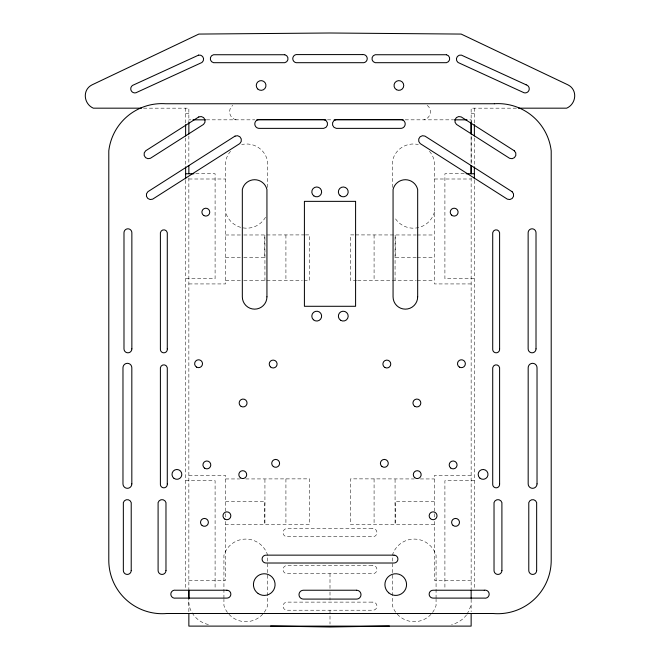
<?xml version="1.0" encoding="UTF-8"?>
<svg xmlns="http://www.w3.org/2000/svg" width="660" height="660" viewBox="0 0 660 660"><rect width="100%" height="100%" fill="white"/><g stroke="black" fill="none" stroke-linecap="round" stroke-linejoin="round"><path stroke-width="0.49" stroke-dasharray="3.3 2.47" d="M188.859 611.721L188.859 599.395M471.141 163.581L471.141 136.108M471.141 121.861L471.141 119.831L469.079 119.831M467.173 614.179L471.141 605.311M466.537 614.914C462.85 619.723 457.578 623.279 451.605 624.5M243.746 234.985L304.4 234.91M305.423 234.91L309.532 234.894L309.532 280.5L303.369 280.483M356.631 280.483L350.468 280.5L350.468 234.894L354.577 234.91M357.654 280.475L416.254 280.417M245.767 478.945L309.532 478.855L309.532 524.461L225.588 524.378M434.412 524.378L350.468 524.461L350.468 478.855L414.233 478.945M143.575 108.174L188.859 108.174L188.859 122.595M516.425 108.174L471.141 108.174L471.141 122.595M185.625 113.421L188.859 113.421M471.141 113.421L474.375 113.421M188.859 119.831L190.921 119.831M206.374 119.831L254.793 119.831M327.434 119.831L332.566 119.831M405.207 119.831L453.626 119.831M195.789 173.753L215.094 173.753L215.094 278.685L185.625 278.685M464.211 173.753L444.906 173.753L444.906 278.685L474.375 278.685M188.859 179L225.588 179M434.412 179L471.141 179M225.588 234.985L242.74 234.985M355.6 234.91L416.254 234.985M417.26 234.985L434.412 234.985M225.588 257.697L242.74 257.697M243.746 257.697L264.932 257.697A26.128 2.186 87.2 0 1 264.932 234.985L264.932 280.417M416.254 257.697L395.068 257.697A26.128 2.186 -87.2 0 0 395.068 234.985L395.068 280.417M417.26 257.697L434.412 257.697M225.588 280.417L242.74 280.417M243.746 280.417L302.346 280.475M417.26 280.417L434.412 280.417M188.859 283.932L225.588 283.932L225.572 161.807A21.343 21.343 0 0 1 230.686 151.132M471.141 283.932L434.412 283.932L434.428 161.807A21.343 21.343 0 0 0 429.313 151.132M188.859 475.431L225.588 475.431L225.588 517.49M471.141 475.431L434.412 475.431L434.412 517.49M225.588 478.945L239.712 478.945M420.288 478.945L434.412 478.945M185.625 480.67L215.094 480.67L215.094 589.116M474.375 480.67L444.906 480.67L444.906 589.116M225.588 501.658L264.932 501.658A26.128 2.186 -87.2 0 0 264.932 524.378L264.932 478.945M434.412 501.658L395.068 501.658A26.128 2.186 87.2 0 1 395.068 524.378L395.068 478.945M188.859 580.355L225.588 580.355L225.588 520.212M471.141 580.355L434.412 580.355L434.412 520.212M208.395 624.5C196.993 622.248 187.663 610.962 188.859 599.239M474.375 108.174L474.375 123.651M474.375 137.965L474.375 165.85M474.375 180.262L474.375 589.116M471.141 135.919L471.141 163.787M471.141 177.87L471.141 589.116M471.141 599.239L471.141 611.721M436.07 598.315L436.07 555.283A22.852 22.852 0 0 0 392.345 555.283L392.345 605.484A22.852 22.852 0 0 0 436.07 605.484L436.07 599.338M392.329 187.415L392.329 161.807A21.343 21.343 0 0 1 418.333 144.573M374.08 234.985L374.08 280.417M374.08 478.945L374.08 524.378M330 573.622L330 590.923M330 591.938L330 600.08M330 610.211L330 624.038M285.92 234.985L285.92 280.417M285.92 478.945L285.92 524.378M267.671 187.415L267.671 161.807A21.343 21.343 0 0 0 241.667 144.573M223.93 598.315L223.93 555.283A22.852 22.852 0 0 1 267.655 555.283L267.655 605.484A22.852 22.852 0 0 1 223.93 605.484L223.93 599.338M188.859 135.919L188.859 163.787M188.859 177.87L188.859 589.116M185.625 108.174L185.625 123.651M185.625 137.965L185.625 165.85M185.625 180.262L185.625 589.116M434.428 212A21.78 21.78 0 0 1 394.498 217.264M427.259 105.319A8.225 8.225 0 0 1 423.918 119.831M236.082 119.831A8.225 8.225 0 0 1 232.741 105.319M265.501 217.264A21.78 21.78 0 0 1 225.572 212M372.1 528.577L287.9 528.577A4.117 4.117 0 0 0 283.041 532.628A4.117 4.117 0 0 0 287.9 536.679L372.1 536.679A4.117 4.117 0 0 0 376.959 532.628A4.117 4.117 0 0 0 372.1 528.577M372.1 565.529L287.9 565.529A4.117 4.117 0 0 0 283.041 569.58A4.117 4.117 0 0 0 287.9 573.622L372.1 573.622A4.117 4.117 0 0 0 376.959 569.58A4.117 4.117 0 0 0 372.1 565.529M372.1 602.118L287.9 602.118A4.117 4.117 0 0 0 283.041 606.16A4.117 4.117 0 0 0 287.9 610.211L372.1 610.211A4.117 4.117 0 0 0 376.959 606.16A4.117 4.117 0 0 0 372.1 602.118"/><path stroke-width="0.99" d="M188.859 613.784L188.859 626.109L471.141 626.109L471.141 613.784M188.859 598.364L188.859 590.147M471.141 134.071L471.141 122.884M389.359 626.018L330 627L270.641 626.018M141.52 108.174L93.324 108.174C83.68 103.933 82.063 89.785 92.087 84.843L198.841 34.072L330 33L461.159 34.072L567.913 84.843C577.937 89.785 576.32 103.933 566.676 108.174L518.48 108.174M192.976 119.831L205.343 119.831M256.855 119.831L325.875 119.831M334.125 119.831L403.144 119.831M454.657 119.831L467.024 119.831M185.625 173.753L193.908 173.753M466.092 173.753L474.375 173.753M474.375 124.649L474.375 135.985M474.375 166.881L474.375 178.901M471.141 122.628L471.141 133.873M471.141 590.131L471.141 598.364M188.859 122.628L188.859 134.071M188.859 165.577L188.859 173.753M188.859 590.131L188.859 598.224M185.625 124.649L185.625 135.985M185.625 166.881L185.625 178.901M471.141 165.619L471.141 173.753L471.141 165.577M198.775 116.936L145.662 150.802A4.463 4.463 0 0 0 150.43 158.276L203.536 124.402A4.463 4.463 0 0 0 198.775 116.936M235.042 136.108L147.906 191.68A4.463 4.463 0 0 0 152.666 199.147L239.803 143.575A4.463 4.463 0 0 0 235.042 136.108M198.602 55.118L133.84 84.818A4.117 4.117 0 0 0 131.109 90.519A4.117 4.117 0 0 0 137.214 92.177L201.976 62.477A4.15 4.15 0 0 0 198.602 55.118M362.389 54.59L297.611 54.59A4.117 4.117 0 0 0 292.76 58.641A4.117 4.117 0 0 0 297.611 62.692L362.389 62.692A4.117 4.117 0 0 0 367.24 58.641A4.117 4.117 0 0 0 362.389 54.59M284.782 54.739L213.535 54.739A4.059 4.059 0 0 0 213.535 62.692L284.782 62.692A4.059 4.059 0 0 0 284.782 54.739M446.465 54.739L375.218 54.739A4.059 4.059 0 0 0 375.218 62.692L446.465 62.692A4.059 4.059 0 0 0 446.465 54.739M494.365 103.752L165.635 103.752A53.518 53.518 0 0 0 108.793 150.851L108.793 560.29A53.41 53.41 0 0 0 166.831 613.503L493.168 613.503A53.41 53.41 0 0 0 551.207 560.29L551.207 150.851A53.518 53.518 0 0 0 494.365 103.752M323.68 119.518L259.71 119.518A4.455 4.455 0 0 0 254.785 123.94A4.455 4.455 0 0 0 259.71 128.37L323.68 128.37A4.463 4.463 0 0 0 323.68 119.518M400.29 119.518L336.32 119.518A4.463 4.463 0 0 0 336.32 128.37L400.29 128.37A4.455 4.455 0 0 0 405.215 123.94A4.455 4.455 0 0 0 400.29 119.518M355.591 201.358L304.409 201.358L304.409 306.289L355.591 306.289L355.591 201.358M393.979 555.142L266.021 555.142A3.935 3.935 0 0 0 262.086 559.078A3.935 3.935 0 0 0 266.021 563.013L393.979 563.013A3.935 3.935 0 0 0 397.914 559.078A3.935 3.935 0 0 0 393.979 555.142M226.916 590.23L175.733 590.23A4.034 4.034 0 0 0 170.816 594.173A4.034 4.034 0 0 0 175.733 598.108L226.916 598.108A3.935 3.935 0 0 0 230.851 594.173A3.935 3.935 0 0 0 226.916 590.23M356.573 590.23L303.427 590.23A4.43 4.43 0 0 0 298.996 594.66A4.43 4.43 0 0 0 303.427 599.09L356.573 599.09A4.43 4.43 0 0 0 361.003 594.66A4.43 4.43 0 0 0 356.573 590.23M484.267 590.23L433.084 590.23A3.935 3.935 0 0 0 429.148 594.173A3.935 3.935 0 0 0 433.084 598.108L484.267 598.108A4.034 4.034 0 0 0 489.184 594.173A4.034 4.034 0 0 0 484.267 590.23M526.16 84.818L461.398 55.118A4.15 4.15 0 0 0 458.023 62.477L522.786 92.177A4.117 4.117 0 0 0 528.891 90.519A4.117 4.117 0 0 0 526.16 84.818M514.338 150.802L461.224 116.936A4.463 4.463 0 0 0 456.464 124.402L509.569 158.276A4.463 4.463 0 0 0 514.338 150.802M512.094 191.68L424.957 136.108A4.463 4.463 0 0 0 420.197 143.575L507.334 199.147A4.463 4.463 0 0 0 512.094 191.68M537.025 483.887L537.025 367.744A4.43 4.43 0 0 0 532.604 363.313A4.43 4.43 0 0 0 528.173 367.744L528.173 483.887A4.43 4.43 0 0 0 532.604 488.317A4.43 4.43 0 0 0 537.025 483.887M536.654 570.496L536.654 502.582A4.1 4.1 0 0 0 528.784 502.582L528.784 570.496A3.935 3.935 0 0 0 532.719 574.431A3.935 3.935 0 0 0 536.654 570.496M536.011 348.868L536.011 232.733A3.935 3.935 0 0 0 532.076 228.797A3.935 3.935 0 0 0 528.14 232.733L528.14 348.868A3.935 3.935 0 0 0 532.076 352.811A3.935 3.935 0 0 0 536.011 348.868M501.905 570.496L501.905 502.582A4.1 4.1 0 0 0 494.026 502.582L494.026 570.496A3.935 3.935 0 0 0 497.962 574.431A3.935 3.935 0 0 0 501.905 570.496M499.603 348.868L499.603 232.733A3.49 3.49 0 0 0 492.715 232.733L492.715 348.868A3.473 3.473 0 0 0 496.155 352.811A3.473 3.473 0 0 0 499.603 348.868M499.603 483.887L499.603 367.744A3.49 3.49 0 0 0 492.715 367.744L492.715 483.887A3.473 3.473 0 0 0 496.155 487.822A3.473 3.473 0 0 0 499.603 483.887M417.673 296.843L417.673 189.56A12.614 12.614 0 0 0 393.063 189.56L393.063 296.843A12.301 12.301 0 0 0 405.364 309.144A12.301 12.301 0 0 0 417.673 296.843M266.937 296.843L266.937 189.56A12.614 12.614 0 0 0 242.327 189.56L242.327 296.843A12.301 12.301 0 0 0 254.636 309.144A12.301 12.301 0 0 0 266.937 296.843M167.285 348.868L167.285 232.733A3.49 3.49 0 0 0 160.396 232.733L160.396 348.868A3.473 3.473 0 0 0 163.845 352.811A3.473 3.473 0 0 0 167.285 348.868M167.285 483.887L167.285 367.744A3.49 3.49 0 0 0 160.396 367.744L160.396 483.887A3.473 3.473 0 0 0 163.845 487.822A3.473 3.473 0 0 0 167.285 483.887M165.974 570.496L165.974 502.582A4.1 4.1 0 0 0 158.095 502.582L158.095 570.496A3.935 3.935 0 0 0 162.038 574.431A3.935 3.935 0 0 0 165.974 570.496M131.86 348.868L131.86 232.733A3.935 3.935 0 0 0 127.924 228.797A3.935 3.935 0 0 0 123.989 232.733L123.989 348.868A3.935 3.935 0 0 0 127.924 352.811A3.935 3.935 0 0 0 131.86 348.868M131.827 483.887L131.827 367.744A4.43 4.43 0 0 0 127.396 363.313A4.43 4.43 0 0 0 122.974 367.744L122.974 483.887A4.43 4.43 0 0 0 127.396 488.317A4.43 4.43 0 0 0 131.827 483.887M131.216 570.496L131.216 502.582A4.1 4.1 0 0 0 123.346 502.582L123.346 570.496A3.935 3.935 0 0 0 127.281 574.431A3.935 3.935 0 0 0 131.216 570.496M396.462 89.694A4.859 4.859 0 0 0 403.755 85.486A4.859 4.859 0 0 0 396.462 81.279A4.859 4.859 0 0 0 396.462 89.694M257.672 88.918A4.859 4.859 0 0 0 265.798 86.74A4.859 4.859 0 0 0 259.85 80.792A4.859 4.859 0 0 0 257.672 88.918M384.862 367.455A3.935 3.935 0 0 0 390.769 364.039A3.935 3.935 0 0 0 384.862 360.632A3.935 3.935 0 0 0 384.862 367.455M240.537 477.881A3.935 3.935 0 0 0 246.691 474.944A3.935 3.935 0 0 0 241.065 471.083A3.935 3.935 0 0 0 240.537 477.881M273.355 466.546A3.935 3.935 0 0 0 279.576 463.749A3.935 3.935 0 0 0 274.048 459.764A3.935 3.935 0 0 0 273.355 466.546M224.862 519.148A3.935 3.935 0 0 0 230.843 515.872A3.935 3.935 0 0 0 225.011 512.333A3.935 3.935 0 0 0 224.862 519.148M202.133 525.55A3.935 3.935 0 0 0 208.362 522.778A3.935 3.935 0 0 0 202.851 518.768A3.935 3.935 0 0 0 202.133 525.55M258.142 593.521A10.824 10.824 0 0 0 275.055 585.428A10.824 10.824 0 0 0 259.594 574.819A10.824 10.824 0 0 0 258.142 593.521M451.448 214.995A3.935 3.935 0 0 0 457.99 213.089A3.935 3.935 0 0 0 453.065 208.37A3.935 3.935 0 0 0 451.448 214.995M340.172 195.723A4.925 4.925 0 0 0 348.133 192.679A4.925 4.925 0 0 0 341.517 187.308A4.925 4.925 0 0 0 340.172 195.723M340.667 320.298A4.925 4.925 0 0 0 348.191 316.297A4.925 4.925 0 0 0 340.964 311.784A4.925 4.925 0 0 0 340.667 320.298M203.791 215.515A3.935 3.935 0 0 0 209.764 212.239A3.935 3.935 0 0 0 203.94 208.7A3.935 3.935 0 0 0 203.791 215.515M313.838 195.888A4.925 4.925 0 0 0 321.618 192.406A4.925 4.925 0 0 0 314.721 187.407A4.925 4.925 0 0 0 313.838 195.888M414.917 406.411A3.935 3.935 0 0 0 420.824 403.004A3.935 3.935 0 0 0 414.917 399.589A3.935 3.935 0 0 0 414.917 406.411M459.459 367.125A3.935 3.935 0 0 0 465.366 363.718A3.935 3.935 0 0 0 459.459 360.31A3.935 3.935 0 0 0 459.459 367.125M479.985 478.219A4.925 4.925 0 0 0 487.946 475.175A4.925 4.925 0 0 0 481.338 469.796A4.925 4.925 0 0 0 479.985 478.219M450.574 467.915A3.935 3.935 0 0 0 457.001 465.646A3.935 3.935 0 0 0 451.819 461.208A3.935 3.935 0 0 0 450.574 467.915M414.678 477.626A3.935 3.935 0 0 0 421.105 475.357A3.935 3.935 0 0 0 415.924 470.927A3.935 3.935 0 0 0 414.678 477.626M381.851 466.406A3.935 3.935 0 0 0 388.228 463.98A3.935 3.935 0 0 0 382.94 459.673A3.935 3.935 0 0 0 381.851 466.406M430.369 518.628A3.935 3.935 0 0 0 436.92 516.714A3.935 3.935 0 0 0 431.995 512.003A3.935 3.935 0 0 0 430.369 518.628M453.073 525.426A3.935 3.935 0 0 0 459.442 522.984A3.935 3.935 0 0 0 454.138 518.694A3.935 3.935 0 0 0 453.073 525.426M388.699 592.82A10.824 10.824 0 0 0 406.378 586.575A10.824 10.824 0 0 0 392.131 574.381A10.824 10.824 0 0 0 388.699 592.82M174.025 478.385A4.925 4.925 0 0 0 181.805 474.903A4.925 4.925 0 0 0 174.9 469.904A4.925 4.925 0 0 0 174.025 478.385M270.385 366.828A3.935 3.935 0 0 0 276.969 365.062A3.935 3.935 0 0 0 272.151 360.236A3.935 3.935 0 0 0 270.385 366.828M241.139 406.411A3.935 3.935 0 0 0 247.046 403.004A3.935 3.935 0 0 0 241.139 399.589A3.935 3.935 0 0 0 241.139 406.411M196.606 367.125A3.935 3.935 0 0 0 202.513 363.718A3.935 3.935 0 0 0 196.606 360.31A3.935 3.935 0 0 0 196.606 367.125M204.641 468.171A3.935 3.935 0 0 0 210.787 465.226A3.935 3.935 0 0 0 205.169 461.373A3.935 3.935 0 0 0 204.641 468.171M313.368 319.729A4.925 4.925 0 0 0 321.519 317.237A4.925 4.925 0 0 0 315.29 311.421A4.925 4.925 0 0 0 313.368 319.729"/></g></svg>
